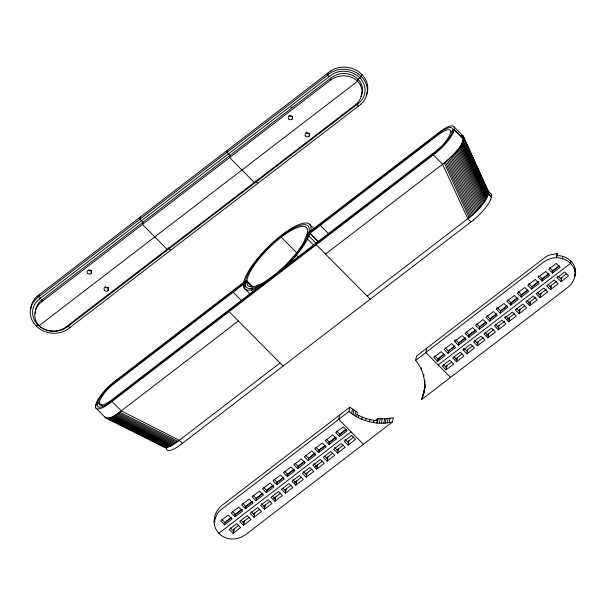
<?xml version="1.0" encoding="UTF-8"?>
<svg xmlns="http://www.w3.org/2000/svg" width="606" height="606" viewBox="0 0 606 606"><rect width="100%" height="100%" fill="white"/><g stroke="black" fill="none" stroke-linecap="round" stroke-linejoin="round"><path stroke-width="0.91" d="M243.4 284.365L244.15 288.176A45.776 13.271 -44.8 0 0 250.293 290.077L251.248 289.88A34.178 9.908 -44.8 0 0 255.376 288.63L262.292 285.229L263.012 283.813L256.467 287.024A32.459 9.408 -44.8 0 1 252.55 288.221L251.641 288.403A43.488 12.605 -44.8 0 1 245.801 286.6L245.089 284.252L245.347 281.063A43.488 12.605 -44.8 0 1 281.472 236.113L281.767 234.976L284.6 232.871A45.776 13.271 -44.8 0 1 310.704 230.894M233.954 530.879L233.969 529.023L238.756 525.349M557.126 256.323L557.149 253.55L549.703 254.99A22.437 19.665 11.8 0 0 544.256 258.005L416.519 356.048L415.618 360.365C424.624 371.024 427.601 386.848 421.534 399.649L568.027 287.206A22.437 19.665 11.8 0 0 572.17 282.873L574.23 278.752L575.7 272.261L574.73 275.503M252.043 287.077L246.778 281.767L115.678 382.394A22.437 6.507 -44.8 0 0 110.792 386.53C105.232 389.59 89.726 412.398 107.376 402.884A22.437 6.507 -44.8 0 0 112.072 399.657L434.184 152.432A22.437 6.507 -44.8 0 0 439.07 148.296C444.637 145.235 460.143 122.427 442.486 131.941A22.437 6.507 -44.8 0 0 437.79 135.168L306.689 235.787M96.377 402.687L95.498 406.906M453.818 126.639L463.075 135.971C464.09 147.091 451.69 155.931 444.312 162.908L325.505 254.096M367.153 296.092L472.521 215.039L479.96 207.638L485.641 200.094L488.375 194.049L488.504 192.11L487.641 190.534M490.708 199.442L491.595 195.223M356.51 416.686L357.411 412.368L349.844 407.217L222.137 505.23A22.437 19.665 11.8 0 0 218.001 509.57C206.388 526.273 222.387 544.544 240.468 537.454A22.437 19.665 11.8 0 0 245.915 534.431L392.385 422.018L393.286 417.701L386.143 418.761L377.773 418.655L374.864 420.89M214.918 518.024L214.774 522.44M574.799 276.571C577.442 262.807 560.285 253.944 548.801 259.307A22.437 19.665 11.8 0 0 543.347 262.322L415.618 360.365M575.245 274.412C577.435 263.845 566.731 254.944 556.694 255.709M297.031 253.111L281.245 237.188A41.2 11.946 -44.8 0 1 307.356 233.469L304.144 241.506A41.2 11.946 -44.8 0 1 293.471 256.618L286.259 264.443A41.2 11.946 -44.8 0 1 260.762 284.009L254.687 286.388A41.2 11.946 -44.8 0 1 247.453 285.025L246.778 282.797L247.021 279.775A41.2 11.946 -44.8 0 1 281.245 237.188L281.623 235.09L278.76 237.355A45.776 13.271 -44.8 0 0 243.665 282.343M425.132 386.545L422.67 396.915M39.549 294.334L39.102 296.493L40.64 298.046M360.267 84.863C363.024 89.832 362.388 96.225 359.146 100.801A22.437 19.665 11.8 0 1 355.002 105.141L66.41 326.642A22.437 19.665 11.8 0 1 60.964 329.664C55.138 331.868 48.313 331.588 42.867 328.475A16.62 14.559 11.8 0 1 36.451 322.013C33.731 317.044 34.353 310.673 37.595 306.098A22.437 19.665 11.8 0 1 41.738 301.758L42.185 299.599L330.778 78.098A22.437 19.665 11.8 0 1 336.224 75.076C348.488 69.129 366.759 80.212 361.661 94.528M90.877 273.632L91.551 270.39M107.845 290.736L108.519 287.502A2.288 2.007 11.8 0 1 104.959 286.782M140.274 217.024L139.827 219.183L142.91 222.296L142.455 224.455L167.135 249.339M112.224 400.452L111.996 401.528L121.253 410.86L179.285 440.282L182.368 443.395M116.284 381.022L116.511 379.947M227.424 150.136L226.97 152.295L230.053 155.409L229.606 157.568L254.285 182.451M229.553 309.492L229.106 311.651L283.093 366.085M233.613 290.062L233.166 292.221L241.756 300.887M291.978 119.276L292.486 116.844M214.494 525.682L214.797 524.243M272.905 277.124L273.132 276.048M224.584 524.788L232.113 519.009L228.25 515.123L220.728 520.902L224.584 524.788L225.031 522.63L231.189 517.903M225.955 522.69L226.258 521.251L231.484 517.236M308.946 136.388L309.454 133.956M235.03 516.766L242.559 510.987L238.703 507.101L231.174 512.881L235.03 516.766L235.484 514.608L242.324 509.358M328.141 72.826L327.695 74.985L329.24 76.545M233.068 533.341L240.59 527.568L236.734 523.675L229.212 529.455L233.068 533.341L233.969 529.023M41.731 301.758L330.331 80.257L330.778 78.098M245.483 508.745L253.013 502.972L249.157 499.079L241.627 504.859L245.483 508.745L245.938 506.586L252.096 501.859M243.514 525.319L251.043 519.547L247.187 515.653L239.658 521.433L243.514 525.319L244.415 521.008M255.937 500.723L263.466 494.95L259.603 491.057L252.081 496.837L255.937 500.723L256.383 498.564L262.542 493.837M253.967 517.304L261.497 511.525L257.641 507.631L250.111 513.411L253.967 517.304L254.868 512.987M316.703 242.605L316.249 244.763L370.236 299.197M320.763 223.175L320.309 225.334L328.899 233.999M266.382 492.701L273.912 486.929L270.056 483.035L262.527 488.815L266.382 492.701L266.837 490.542L272.995 485.815M264.421 509.282L271.942 503.503L268.087 499.617L260.565 505.389L264.421 509.282L265.322 504.965M330.618 71.061A23.073 20.218 11.8 0 1 358.525 71.538L361.729 74.265L361.274 76.424L358.032 79.098L357.578 81.257L39.163 325.649M361.729 74.265L361.479 76.629L359.706 77.81M276.836 484.679L284.365 478.907L280.51 475.013L272.98 480.793L276.836 484.679L277.29 482.52L283.449 477.793M274.866 501.26L282.396 495.481L278.54 491.595L271.011 497.367L274.866 501.26L275.768 496.943M287.289 476.657L294.819 470.885L290.963 466.991L283.434 472.771L287.289 476.657L287.736 474.506L293.895 469.771M285.32 493.239L292.849 487.459L288.994 483.573L281.464 489.345L285.32 493.239L286.221 488.921M297.735 468.643L305.265 462.863L301.409 458.977L293.88 464.749L297.735 468.643L298.19 466.484L304.348 461.757M295.773 485.217L303.303 479.437L299.44 475.551L291.918 481.323L295.773 485.217L296.675 480.899M308.189 460.621L315.718 454.841L311.863 450.955L304.333 456.727L308.189 460.621L308.643 458.462L314.802 453.735M306.219 477.195L313.749 471.415L309.893 467.529L302.364 473.309L306.219 477.195L307.121 472.877M318.642 452.599L326.172 446.819L322.316 442.933L314.787 448.705L318.642 452.599L319.089 450.44L325.248 445.713M316.673 469.173L324.202 463.393L320.347 459.507L312.817 465.287L316.673 469.173L317.574 464.855M329.096 444.577L336.618 438.797L332.762 434.911L325.233 440.683L329.096 444.577L329.543 442.418L335.701 437.691M327.126 461.151L334.656 455.371L330.793 451.485L323.271 457.265L327.126 461.151L328.028 456.833M339.625 415.065L338.724 419.382L363.403 444.266M339.542 436.555L347.071 430.775L343.216 426.889L335.686 432.661L339.542 436.555L339.996 434.396L346.155 429.669M337.572 453.129L345.102 447.349L341.246 443.463L333.717 449.243L337.572 453.129L338.481 448.811M214.471 520.183L217.1 513.888A22.437 19.665 11.8 0 1 221.243 509.555L348.942 411.535L349.844 407.217M392.385 422.018C378.386 425.132 363.176 421.935 351.541 413.572L352.442 409.255M352.965 414.519L353.866 410.201M348.026 445.107L355.555 439.327L351.7 435.441L344.17 441.221L348.026 445.107L348.927 440.789M354.805 415.739L355.707 411.421M358.252 417.655L358.699 415.496L356.957 414.527M361.858 419.299L362.305 417.14L358.699 415.496M365.592 420.67L366.039 418.511L362.305 417.14M369.433 421.753L369.88 419.594L366.039 418.511M373.349 422.541L373.796 420.382L377.318 420.814M376.871 422.973L377.773 418.655M377.311 423.026L378.212 418.708M433.578 153.803L433.358 154.886L442.607 164.211L467.877 218.781L470.96 221.894M437.638 134.373L437.865 133.297M379.311 423.117L380.212 418.799M381.28 423.208L382.181 418.89M383.81 423.124L384.712 418.807M385.242 423.079L386.143 418.761M387.158 422.859L388.06 418.541M389.15 422.64L390.052 418.322M421.246 369.304L421.541 367.865M426.768 348.177L425.867 352.495L450.546 377.379M423.647 376.114L423.95 374.675M424.7 383.128L425.154 380.969M421.534 399.649L423.571 392.597M424.708 386.643L425.162 384.09M423.193 395.203L424.094 390.885M424.541 388.401L425.079 385.81M423.935 392.324L425.094 386.673M423.692 393.567L424.412 390.112M437.57 361.32L445.099 355.54L441.244 351.654L433.714 357.426L437.57 361.32L438.017 359.161L444.175 354.434M438.941 359.214L439.244 357.775L443.721 354.336M448.023 353.298L455.545 347.518L451.69 343.632L444.16 349.404L448.023 353.298L448.47 351.139L454.629 346.412M446.054 369.872L453.583 364.092L449.72 360.206L442.198 365.986L446.054 369.872L446.955 365.554M454.614 341.383L462.143 335.61L465.999 339.496L458.469 345.276L454.614 341.383L454.917 339.943M458.469 345.276L458.924 343.117L465.082 338.39M456.5 361.85L464.029 356.07L460.174 352.184L452.644 357.964L456.5 361.85L457.401 357.532M463.098 349.942L470.627 344.163L474.483 348.049L466.953 353.828L463.098 349.942L463.401 348.503M468.923 337.254L476.452 331.474L472.597 327.588L465.067 333.361L468.923 337.254L469.37 335.095L476.218 329.838M466.953 353.828L467.855 349.51M479.376 329.232L486.898 323.452L483.043 319.567L475.513 325.346L479.376 329.232L479.823 327.073L485.982 322.347M477.407 345.806L484.936 340.027L481.073 336.141L473.551 341.92L477.407 345.806L478.308 341.489M489.822 321.21L497.352 315.431L493.496 311.545L485.967 317.324L489.822 321.21L490.277 319.051L496.435 314.325M487.853 337.784L495.382 332.005L491.527 328.119L483.997 333.898L487.853 337.784L488.762 333.467M496.42 309.302L503.95 303.523L507.805 307.409L500.276 313.188L496.42 309.302L496.723 307.863M500.276 313.188L500.723 311.029L506.889 306.303M498.306 329.762L505.836 323.983L501.98 320.097L494.451 325.876L498.306 329.762L499.208 325.445M504.904 317.855L512.434 312.075L516.289 315.968L508.76 321.741L504.904 317.855L505.199 316.415M510.729 305.166L518.251 299.387L514.396 295.501L506.874 301.28L510.729 305.166L511.176 303.008L518.024 297.758M508.76 321.741L509.661 317.423M521.175 297.145L528.705 291.365L524.849 287.479L517.319 293.259L521.175 297.145L521.63 294.986L527.788 290.259M519.213 313.719L526.735 307.946L522.88 304.053L515.35 309.833L519.213 313.719L520.115 309.401M531.629 289.123L539.158 283.343L535.303 279.457L527.773 285.237L531.629 289.123L532.076 286.964L538.242 282.237M529.659 305.697L537.189 299.925L533.333 296.031L525.803 301.811L529.659 305.697L530.561 301.379M538.226 277.215L545.748 271.435L549.604 275.321L542.082 281.101L538.226 277.215L538.522 275.775M542.082 281.101L542.529 278.942L548.688 274.215M540.113 297.675L547.642 291.903L543.787 288.009L536.257 293.789L540.113 297.675L541.014 293.365M552.528 273.079L560.058 267.307L556.202 263.413L548.672 269.193L552.528 273.079L552.983 270.92L559.823 265.67M556.24 257.868L557.149 253.55M550.566 289.66L558.088 283.881L554.232 279.987L546.703 285.767L550.566 289.66L551.468 285.343M557.156 277.745L564.686 271.973L568.542 275.859L561.012 281.638L557.156 277.745L557.459 276.306M562.436 258.633L562.883 256.474M561.012 281.638L561.913 277.321M571.049 261.163L570.602 263.322L438.206 364.933M574.776 271.079L575.223 268.92M440.645 131.184L309.03 232.181L305.644 240.665A43.488 12.605 -44.8 0 1 296.675 253.838L295.516 255.24A32.459 9.408 -44.8 0 1 290.698 260.754L283.244 268.284L283.532 268.928L291.403 260.974A34.178 9.908 -44.8 0 0 296.478 255.171L297.697 253.694A45.776 13.271 -44.8 0 0 307.144 239.825L310.067 233.196L318.665 241.862M453.485 132.138L454.364 127.927A23.073 6.689 -44.8 0 0 440.638 131.214M360.782 96.642L361.259 95.596M255.376 288.63L256.467 287.024M252.55 288.221L251.248 289.88L253.232 291.88M245.65 286.267L243.983 287.812L249.93 293.812M36.163 325.952L37.936 324.778L36.163 325.952L33.572 322.771M243.506 286.297L245.188 284.805M243.4 284.479L245.089 283.07M37.178 296.213L330.581 71.016M36.724 298.372L330.134 73.174A23.073 20.218 11.8 0 1 358.078 73.697M360.918 104.217L67.508 329.414M95.604 405.111L98.967 402.475L102.27 405.808M450.902 132.358L454.265 129.714L463.514 139.047L488.375 194.049L491.458 197.155M113.723 382.106L245.347 281.063M473.369 220.023L179.967 445.221A23.073 6.689 -44.8 0 1 166.203 448.516M39.345 299.046L330.535 75.545A20.763 18.195 11.8 0 1 359.775 77.75A20.763 18.195 11.8 0 1 358.237 103.482M290.819 107.86L292.304 106.717M67.107 327.035L358.297 103.543M307.053 234.605L439.312 133.085A20.763 6.022 -44.8 0 1 452.652 131.01L454.235 129.858L463.484 139.191M110.55 401.74L435.26 152.515M96.043 408.186L105.3 417.519C110.307 419.897 115.511 414.633 119.549 412.171L238.363 320.983M105.626 417.807L164.423 447.16C169.536 448.001 173.975 443.925 177.959 441.304L280.002 362.979M234.469 514.941L241.938 509.214M244.93 506.919L252.399 501.185M256.133 498.321L262.852 493.163M266.587 490.292L273.306 485.133M276.298 482.838L283.017 477.679M286.752 474.816L294.221 469.082M297.955 466.219L303.932 461.628M308.416 458.189L315.135 453.03M318.12 450.743L324.846 445.577M328.581 442.713L336.05 436.979M339.784 434.116L345.753 429.533M448.205 350.897L454.924 345.738M458.659 342.875L465.385 337.716M468.37 335.421L475.089 330.262M479.573 326.823L485.55 322.233M490.027 318.794L496.753 313.635M500.488 310.772L507.207 305.613M510.199 303.318L516.918 298.16M520.652 295.296L527.371 290.13M531.856 286.691L538.575 281.532M541.567 279.245L549.036 273.511M552.021 271.215L558.747 266.057M218.668 533.439L351.063 431.82M242.953 522.13L249.21 517.327M253.406 514.108L259.656 509.305M263.86 506.086L270.109 501.283M273.579 498.624L280.563 493.261M284.759 490.042L291.016 485.239M294.478 482.581L301.462 477.217M305.666 473.998L311.916 469.203M315.385 466.537L322.369 461.181M326.566 457.954L332.815 453.159M337.019 449.932L343.269 445.137M347.465 441.91L353.722 437.115M445.281 366.842L451.743 361.88M455.212 359.214L462.196 353.859M466.393 350.632L472.65 345.837M476.846 342.61L483.096 337.815M486.565 335.148L493.549 329.793M497.018 327.126L504.684 321.248M507.464 319.104L514.449 313.749M518.653 310.522L524.902 305.727M528.371 303.068L535.356 297.705M538.825 295.046L546.491 289.16M550.006 286.464L556.255 281.661M560.452 278.442L566.708 273.639M109.224 403.641L436.146 152.72A23.073 6.689 -44.8 0 0 453.523 132.116M95.634 404.967L97.293 403.755M308.378 234.492L310.014 233.355L318.604 242.021M307.386 237.067L308.969 236.045L316.241 243.377M306.022 239.931L307.553 239.029L313.499 245.029M295.516 255.24L296.478 255.171L298.463 257.171M461.371 135.236L463.075 135.971L488.504 192.11M369.88 419.594L373.796 420.382M290.698 260.754L291.403 260.974M119.549 412.171L177.959 441.304M118.473 412.974L176.876 442.107M117.382 413.754L175.793 442.888M116.314 414.481L174.717 443.607M115.269 415.148L173.672 444.281M114.254 415.761L172.657 444.887M113.261 416.307L171.672 445.44M112.315 416.792L170.718 445.925M111.406 417.208L169.809 446.342M110.542 417.564L168.945 446.69M109.724 417.845L168.127 446.978M108.959 418.057L167.362 447.183M108.247 418.193L166.65 447.326M107.595 418.261L165.999 447.395M107.58 418.428L111.815 420.534M118.587 423.912L120.283 424.761M127.055 428.131L128.745 428.98M135.517 432.358L137.206 433.199M146.523 437.843L148.212 438.691M154.984 442.069L164.423 447.16M107.004 418.261L165.408 447.387M164.885 447.311L105.3 417.519L104.861 416.731M358.04 73.735L361.274 76.424L364.07 79.81A23.073 20.218 11.8 0 1 360.873 104.179M348.942 411.535L351.541 413.572M36.368 326.164L39.602 328.846A23.073 20.218 11.8 0 0 67.471 329.369M487.966 190.829L491.049 193.935M488.406 193.905L491.489 197.011M549.725 267.64L552.983 270.92M558.634 276.624L561.467 279.48M540.476 276.866L542.529 278.942M548.188 284.646L551.013 287.502M357.002 104.543L358.54 106.095M528.826 283.684L532.076 286.964M537.219 292.153L540.56 295.516M518.418 291.744L521.63 294.986M526.902 300.303L530.114 303.538M507.964 299.765L511.176 303.008M516.448 308.325L519.66 311.56M497.511 307.787L500.723 311.029M505.995 316.347L509.207 319.582M487.065 315.809L490.277 319.051M495.541 324.361L498.761 327.604M476.611 323.831L479.823 327.073M485.095 332.383L488.307 335.626M466.158 331.853L469.37 335.095M474.642 340.405L477.854 343.647M455.712 339.875L458.924 343.117M464.188 348.427L467.408 351.669M445.213 347.852L448.47 351.139M454.129 356.843L456.954 359.691M309.469 224.182L314.097 228.848M434.805 355.919L438.017 359.161M443.289 364.471L446.501 367.713M255.247 180.808L257.815 183.406M252.793 286.767L246.869 280.798L114.61 382.31A20.763 6.022 -44.8 0 0 97.218 403.816A20.763 6.022 -44.8 0 0 110.557 401.695M168.104 247.695L170.672 250.286M336.739 431.108L339.996 434.396M345.132 439.577L348.48 442.948M326.286 439.13L329.543 442.418M334.686 447.599L338.027 450.97M315.84 447.152L319.089 450.44M324.748 456.144L327.573 458.992M305.386 455.174L308.643 458.462M313.779 463.643L317.127 467.014M294.933 463.196L298.19 466.484M303.333 471.665L306.674 475.036M284.479 471.218L287.736 474.506M292.88 479.687L296.22 483.058M274.033 479.24L277.29 482.52M282.941 488.224L285.774 491.08M263.58 487.262L266.837 490.542M272.495 496.246L275.321 499.102M253.126 495.284L256.383 498.564M261.527 503.753L264.867 507.124M68.41 326.043L69.948 327.596M242.68 503.306L245.938 506.586M251.073 511.775L254.422 515.145M232.227 511.328L235.484 514.608M241.143 520.312L243.968 523.167M221.819 519.387L225.031 522.63M230.303 527.947L233.515 531.182M361.933 74.47L364.517 77.651A23.073 20.218 11.8 0 1 366.191 95.581M463.332 136.335L488.398 191.617M462.749 135.683L487.247 189.678M463.658 137.827L488.542 192.685M462.355 135.456L463.522 138.032M468.188 148.319L468.968 150.03M474.021 161.173L475.187 163.741M479.467 173.172L480.634 175.748M484.914 185.171L486.08 187.746M463.075 140.615L487.959 195.473M462.742 141.471L487.625 196.329M462.34 142.357L487.232 197.215M461.878 143.281L486.762 198.139M461.348 144.243L486.232 199.101M460.757 145.235L485.641 200.094M460.098 146.266L484.989 201.124M459.386 147.311L484.277 202.169M458.621 148.387L483.505 203.245M457.803 149.47L482.687 204.328M456.932 150.568L481.823 205.426M456.023 151.674L480.906 206.532M455.068 152.78L479.96 207.638M454.083 153.886L478.967 208.744M453.061 154.984L477.952 209.835M452.015 156.068L476.899 210.918M450.94 157.128L475.831 211.986M449.849 158.174L474.74 213.032M448.751 159.196L473.634 214.054M447.637 160.181L472.521 215.039M446.516 161.135L471.407 215.994M445.402 162.052L470.286 216.91M444.312 162.908L469.203 217.766M166.203 447.902L166.241 448.478M35.186 313.552L35.981 308.053L38.049 303.939A22.437 19.665 11.8 0 1 42.185 299.599M330.331 80.257A22.437 19.665 11.8 0 1 335.777 77.235C341.602 75.038 348.427 75.311 353.874 78.424A16.62 14.559 11.8 0 1 360.29 84.893M39.405 299.099A20.763 18.195 11.8 0 0 37.86 324.831A20.763 18.195 11.8 0 0 67.046 326.982M309.136 133.426A2.288 2.007 11.8 0 1 306.068 132.434M292.175 116.314A2.288 2.007 11.8 0 1 289.1 115.322M91.067 270.67A2.288 2.007 11.8 0 1 88.332 270.125M33.527 322.793A23.073 20.218 11.8 0 1 36.769 298.41M30.77 309.075A23.073 20.218 11.8 0 1 37.224 296.251M452.652 131.01A20.763 6.022 -44.8 0 1 435.267 152.477M281.472 236.113A43.488 12.605 -44.8 0 1 309.03 232.181M109.231 403.611A23.073 6.689 -44.8 0 1 95.453 406.944M96.339 402.71A23.073 6.689 -44.8 0 1 113.716 382.128M490.754 199.412A23.073 6.689 -44.8 0 1 473.377 219.993M489.875 193.269A23.073 6.689 -44.8 0 1 491.633 195.185M305.727 136.115A2.288 2.007 11.8 0 0 309.583 135.532A2.288 2.007 11.8 0 0 306.909 132.835A2.288 2.007 11.8 0 0 305.727 136.115M288.767 119.003A2.288 2.007 11.8 0 0 292.615 118.428A2.288 2.007 11.8 0 0 289.941 115.731A2.288 2.007 11.8 0 0 288.767 119.003M104.626 290.471A2.288 2.007 11.8 0 0 108.474 289.888A2.288 2.007 11.8 0 0 105.8 287.191A2.288 2.007 11.8 0 0 104.626 290.471M87.658 273.359A2.288 2.007 11.8 0 0 91.506 272.776A2.288 2.007 11.8 0 0 88.84 270.087A2.288 2.007 11.8 0 0 87.658 273.359"/></g></svg>
